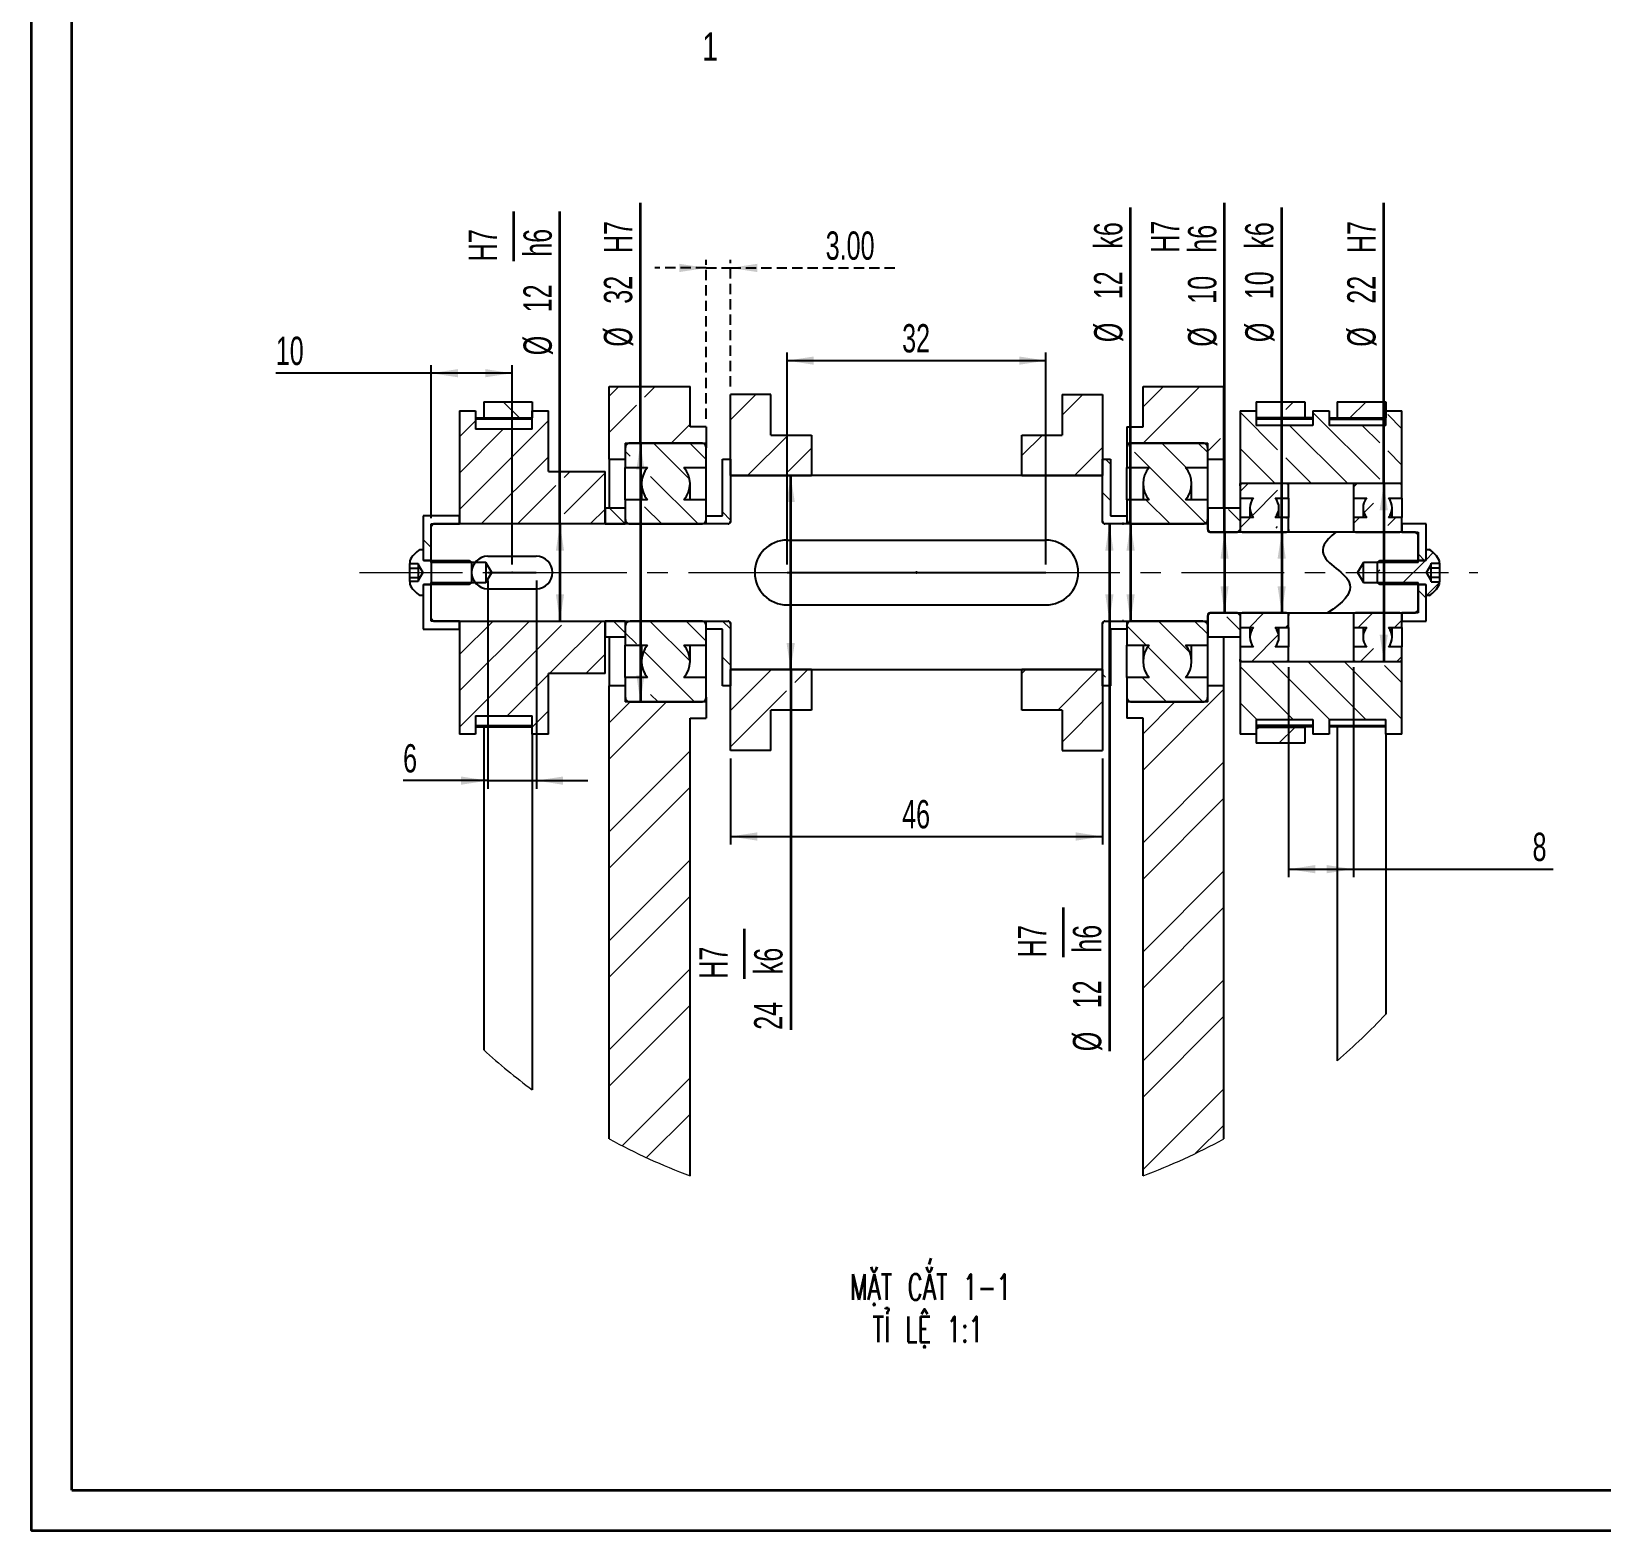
# Model space of a CAD drawing. Header units: millimetres. Extents: x -213 to 452, y 0 to 414.
# Drawn here: x 0 to 194.1, y 0 to 185.4 of the extents above; entities that cross this region are included whole.
import ezdxf

# ---------------------------------------------------------------- set-up
doc = ezdxf.new("R2010")
doc.units = ezdxf.units.MM
doc.header["$PDSIZE"] = -1
doc.linetypes.add('CENTERX2', pattern=[20.32, 12.7, -2.54, 2.54, -2.54])
doc.linetypes.add('HIDDEN', pattern=[1.905, 1.27, -0.635])
doc.layers.add('BANVE', color=7, linetype='Continuous', lineweight=25)
doc.layers.add('KHUNGTEN', color=7, linetype='Continuous', lineweight=35)
doc.layers.add('NETDUT', color=7, linetype='HIDDEN')
doc.styles.add('SLDTEXTSTYLE0', font='TXT', dxfattribs={"width": 0.663, "bigfont": 'bigfont'})
doc.styles.add('SLDTEXTSTYLE2', font='TXT', dxfattribs={"width": 0.663})
doc.styles.add('SLDTEXTSTYLE3', font='TXT', dxfattribs={"width": 0.75})
doc.dimstyles.new('SLDDIMSTYLE2', dxfattribs={"dimtxt": 3.5, "dimasz": 3.302, "dimexe": 0, "dimexo": 0.0625, "dimgap": 0.875, "dimtad": 1, "dimdec": 0, "dimrnd": 1e-09, "dimzin": 12, "dimdsep": 46, "dimtxsty": 'SLDTEXTSTYLE2', "dimsah": 1, "dimcen": 0.09, "dimadec": 0, "dimazin": 3, "dimtfac": 1, "dimtdec": 0, "dimtofl": 0, "dimtmove": 0, "dimatfit": 3, "dimfxl": 0, "dimfrac": 2, "dimtolj": 1, "dimtzin": 12, "dimarcsym": 0})
doc.dimstyles.new('SLDDIMSTYLE3', dxfattribs={"dimtxt": 3.5, "dimasz": 3.302, "dimexe": 0, "dimexo": 0.0625, "dimgap": 0.875, "dimtad": 1, "dimdec": 0, "dimrnd": 1e-09, "dimzin": 12, "dimdsep": 46, "dimtxsty": 'SLDTEXTSTYLE2', "dimsah": 1, "dimcen": 0.09, "dimadec": 0, "dimazin": 3, "dimtfac": 1, "dimtdec": 0, "dimtmove": 0, "dimatfit": 0, "dimfxl": 0, "dimfrac": 2, "dimtolj": 1, "dimtzin": 12, "dimarcsym": 0})
doc.dimstyles.new('SLDDIMSTYLE4', dxfattribs={"dimtxt": 3.5, "dimasz": 3.302, "dimexe": 0, "dimexo": 0.0625, "dimgap": 0.875, "dimtad": 1, "dimdec": 0, "dimrnd": 1e-09, "dimzin": 12, "dimdsep": 46, "dimtxsty": 'SLDTEXTSTYLE2', "dimsah": 1, "dimcen": 0.09, "dimadec": 0, "dimazin": 3, "dimtfac": 1, "dimtdec": 0, "dimtofl": 0, "dimtmove": 0, "dimatfit": 3, "dimfxl": 0, "dimfrac": 2, "dimtolj": 1, "dimarcsym": 0})
doc.dimstyles.new('SLDDIMSTYLE5', dxfattribs={"dimtxt": 3.5, "dimasz": 3.302, "dimexe": 0, "dimexo": 0.0625, "dimgap": 0.875, "dimtad": 1, "dimdec": 0, "dimrnd": 1e-09, "dimzin": 12, "dimdsep": 46, "dimtxsty": 'SLDTEXTSTYLE2', "dimsah": 1, "dimcen": 0.09, "dimadec": 0, "dimazin": 3, "dimtfac": 1, "dimtdec": 0, "dimtofl": 0, "dimtmove": 0, "dimatfit": 3, "dimfxl": 0, "dimfrac": 2, "dimtolj": 1, "dimarcsym": 0})
doc.dimstyles.new('SLDDIMSTYLE6', dxfattribs={"dimtxt": 3.5, "dimasz": 3.302, "dimexe": 0, "dimexo": 0.0625, "dimgap": 0.875, "dimtad": 1, "dimdec": 0, "dimrnd": 1e-09, "dimzin": 12, "dimdsep": 46, "dimtxsty": 'SLDTEXTSTYLE2', "dimsah": 1, "dimcen": 0.09, "dimadec": 0, "dimazin": 3, "dimtfac": 1, "dimtofl": 0, "dimtmove": 0, "dimatfit": 3, "dimfxl": 0, "dimfrac": 2, "dimtolj": 1, "dimtzin": 12, "dimarcsym": 0})
doc.dimstyles.new('SLDDIMSTYLE7', dxfattribs={"dimtxt": 3.5, "dimasz": 3.302, "dimexe": 0, "dimexo": 0.0625, "dimgap": 0.875, "dimtad": 1, "dimdec": 0, "dimrnd": 1e-09, "dimzin": 12, "dimdsep": 46, "dimtxsty": 'SLDTEXTSTYLE2', "dimsah": 1, "dimcen": 0.09, "dimadec": 0, "dimazin": 3, "dimtfac": 1, "dimtofl": 0, "dimtmove": 0, "dimatfit": 3, "dimfxl": 0, "dimfrac": 2, "dimtolj": 1, "dimtzin": 0, "dimarcsym": 0})
doc.dimstyles.new('SLDDIMSTYLE8', dxfattribs={"dimtxt": 3.5, "dimasz": 3.302, "dimexe": 0, "dimexo": 0.0625, "dimgap": 0.875, "dimtad": 1, "dimrnd": 1e-09, "dimzin": 4, "dimdsep": 46, "dimtxsty": 'SLDTEXTSTYLE2', "dimsah": 1, "dimcen": 0.09, "dimadec": 0, "dimazin": 1, "dimtfac": 1, "dimtmove": 0, "dimatfit": 0, "dimfxl": 0, "dimfrac": 2, "dimtolj": 1, "dimtzin": 12, "dimarcsym": 0})

# ---------------------------------------------------------------- blocks, each defined once
blk = doc.blocks.new('Block2')
at = {"layer": 'KHUNGTEN'}
for p, q in [((11.03, -63.05), (11.03, 233.95)), ((16.03, -58.05), (16.03, 228.95)), ((16.03, -58.05), (426.03, -58.05)), ((11.03, -63.05), (431.03, -63.05))]:
    blk.add_line(p, q, dxfattribs=at)
blk = doc.blocks.new('SW_NOTE_0_3')
at = {"layer": 'KHUNGTEN', "color": 0, "char_height": 3.175, "attachment_point": 2, "style": 'SLDTEXTSTYLE0'}
for s, insert in [('MẶT CẮT 1-1', (13.54, 4.09)), ('TỈ LỆ 1:1', (13.2, -1.14))]:
    blk.add_mtext(s, dxfattribs=dict(at, insert=insert))
blk = doc.blocks.new('SW_HATCH_0')
at = {"color": 0, "linetype": 'Continuous', "lineweight": 18}
for p, q in [((-79.14, 28.62), (-77.96, 29.8)), ((-74.77, 28.5), (-73.47, 29.8)), ((-13.14, 27.27), (-10.61, 29.8)), ((-13.12, 22.8), (-6.12, 29.8)), ((-90.24, 25.91), (-92.24, 27.91)), ((-79.14, 24.13), (-75.77, 27.5)), ((-64.14, 25.66), (-61, 28.8)), ((-23.14, 26.25), (-20.59, 28.8)), ((0.86, 27.8), (0.97, 27.91)), ((4.5, 26.95), (5.46, 27.91)), ((12.44, 25.91), (14.44, 27.91)), ((-97.64, 14.61), (-86.64, 25.61)), ((-97.64, 23.59), (-95.64, 25.59)), ((3.5, 21.97), (-1.14, 26.62)), ((3.46, 25.91), (3.5, 25.95)), ((16.12, 18.34), (7.86, 26.6)), ((18.86, 24.58), (17.12, 26.32)), ((-97.64, 19.1), (-92.24, 24.51)), ((-71.49, 22.8), (-69.14, 25.15)), ((-62.02, 18.8), (-57.02, 23.8)), ((-28.14, 21.25), (-25.59, 23.8)), ((-5.14, 21.8), (-3.57, 23.38)), ((12.16, 17.8), (4.97, 24.99)), ((16.12, 22.83), (13.95, 24.99)), ((-76.53, 21.18), (-77.14, 21.8)), ((-69.19, 18.33), (-73.66, 22.8)), ((-67.14, 20.78), (-69.17, 22.8)), ((-57.03, 19.3), (-54.14, 22.19)), ((-21.61, 18.8), (-18.14, 22.27)), ((-5.4, 12.91), (-14.18, 21.69)), ((-7.8, 19.8), (-10.8, 22.8)), ((-5.14, 21.64), (-6.31, 22.8)), ((3.18, 17.8), (-1.14, 22.13)), ((18.86, 20.09), (17.12, 21.83)), ((-94.96, 12.8), (-86.64, 21.12)), ((-17.14, 20.17), (-17.78, 20.8)), ((7.67, 17.8), (4.5, 20.97)), ((-90.47, 12.8), (-85.72, 17.55)), ((-84.72, 18.55), (-83.97, 19.3)), ((-84.72, 14.06), (-79.64, 19.14)), ((-68.15, 12.8), (-74.02, 18.67)), ((-1.14, 16.82), (-0.16, 17.8)), ((12.86, 17.35), (13.31, 17.8)), ((-17.14, 15.68), (-18.14, 16.68)), ((-9.78, 12.8), (-12.78, 15.8)), ((0.35, 13.82), (3.5, 16.97)), ((-81.49, 12.8), (-79.64, 14.65)), ((-77.14, 12.82), (-79.13, 14.8)), ((-72.64, 12.8), (-74.77, 14.94)), ((-64.14, 13.29), (-65.14, 14.29)), ((-15.18, 13.71), (-15.27, 13.8)), ((-1.14, 13.15), (-2.57, 14.57)), ((-1.14, 12.33), (0.13, 13.6)), ((4.5, 13.48), (4.62, 13.6)), ((12.86, 12.86), (13.6, 13.6)), ((14.17, 14.17), (15.36, 15.36)), ((17.12, 12.63), (18.09, 13.6)), ((3.32, 12.3), (3.5, 12.48)), ((-101.14, 9.88), (-102.14, 10.88)), ((17.12, 8.14), (17.28, 8.3)), ((18.77, 5.3), (21.77, 8.3)), ((21.66, 8.3), (20.86, 9.11)), ((21.85, 8.38), (22.74, 9.27)), ((15.86, 6.88), (16.12, 7.14)), ((21.86, 3.62), (20.86, 4.62)), ((21.91, 3.95), (23.51, 5.55)), ((-97.64, -3.35), (-93.49, 0.8)), ((-97.64, -7.84), (-89, 0.8)), ((-97.64, -12.33), (-85.01, 0.3)), ((-86.52, -5.7), (-80.02, 0.8)), ((-77.14, -0.65), (-78.6, 0.8)), ((-69.14, -4.16), (-74.11, 0.8)), ((-67.14, -1.67), (-69.62, 0.8)), ((-64.14, -0.18), (-65.13, 0.8)), ((-15.14, 0.21), (-15.24, 0.3)), ((-12.74, -2.2), (-15.14, 0.21)), ((-7.36, -3.09), (-11.25, 0.8)), ((-5.14, -0.81), (-6.76, 0.8)), ((-1.14, -0.32), (-2.77, 1.3)), ((0, 0), (1.8, 1.8)), ((4.49, 0), (4.86, 0.37)), ((13.47, 0), (15.27, 1.8)), ((17.96, 0), (18.86, 0.9)), ((-75.77, -2.02), (-77.14, -0.65)), ((0.29, -4.2), (3.62, -0.87)), ((-82.03, -5.7), (-79.64, -3.31)), ((-68.6, -9.2), (-74.77, -3.02)), ((-64.14, -4.67), (-65.14, -3.67)), ((-5.74, -9.2), (-12.54, -2.4)), ((13.76, -4.2), (15.36, -2.6)), ((18.25, -4.2), (18.86, -3.59)), ((-91.73, -10.91), (-86.64, -5.82)), ((-64.14, -10.26), (-59.08, -5.2)), ((-56.2, -6.81), (-54.59, -5.2)), ((-28.14, -5.69), (-27.65, -5.2)), ((-23.67, -10.2), (-18.67, -5.2)), ((-17.8, -6.12), (-18.14, -5.77)), ((5.43, -11.39), (-1.14, -4.81)), ((9.92, -11.39), (2.73, -4.2)), ((14.41, -11.39), (7.22, -4.2)), ((18.86, -11.34), (11.71, -4.2)), ((18.86, -6.85), (16.7, -4.7)), ((-10.23, -9.2), (-13.23, -6.2)), ((-13.14, -17.63), (-3.14, -7.63)), ((-79.14, -11.79), (-76.55, -9.2)), ((-79.14, -16.28), (-72.06, -9.2)), ((-73.09, -9.2), (-74.02, -8.27)), ((-64.14, -14.75), (-57.2, -7.81)), ((-23.14, -14.16), (-18.14, -9.16)), ((-14.76, -9.16), (-15.11, -8.81)), ((-13.14, -13.14), (-9.2, -9.2)), ((0.94, -11.39), (-1.14, -9.3)), ((-88.64, -12.31), (-86.64, -10.31)), ((0.86, -12.61), (1.16, -12.31)), ((3.65, -14.31), (5.65, -12.31)), ((-79.14, -25.26), (-69.14, -15.26)), ((-13.14, -26.61), (-3.14, -16.61)), ((-79.14, -29.75), (-69.14, -19.75)), ((-13.14, -31.1), (-3.14, -21.1)), ((-79.14, -38.73), (-69.14, -28.73)), ((-13.14, -40.09), (-3.14, -30.09)), ((-79.14, -43.22), (-69.14, -33.22)), ((-13.14, -44.58), (-3.14, -34.58)), ((-79.14, -52.2), (-69.14, -42.2)), ((-13.14, -53.56), (-3.14, -43.56)), ((-79.14, -56.69), (-69.14, -46.69)), ((-13.14, -58.05), (-3.14, -48.05)), ((-77.54, -64.07), (-69.14, -55.67)), ((-13.14, -67.03), (-3.14, -57.03)), ((-74.52, -65.54), (-69.14, -60.16)), ((-6.64, -65.01), (-3.14, -61.52))]:
    blk.add_line(p, q, dxfattribs=at)
blk = doc.blocks.new('_D_1')
at = {"layer": 'BANVE'}
for p, q in [((93.42, 119.46), (93.42, 145.66)), ((125.42, 119.46), (125.42, 145.66)), ((93.42, 144.66), (125.42, 144.66))]:
    blk.add_line(p, q, dxfattribs=at)
for points in [[(93.42, 144.66), (96.72, 144.15), (96.72, 145.17)], [(125.42, 144.66), (122.11, 145.17), (122.11, 144.15)]]:
    blk.add_solid(points, dxfattribs=at)
at = {"layer": 'BANVE', "insert": (107.64, 149.17), "char_height": 3.5, "attachment_point": 1, "style": 'SLDTEXTSTYLE2'}
blk.add_mtext('32', dxfattribs=at)
blk = doc.blocks.new('_D_2')
at = {"layer": 'BANVE'}
for p, q in [((56.42, 117.46), (56.42, 91.73)), ((62.42, 117.46), (62.42, 91.73)), ((56.42, 92.73), (45.95, 92.73)), ((56.42, 92.73), (62.42, 92.73)), ((62.42, 92.73), (68.77, 92.73))]:
    blk.add_line(p, q, dxfattribs=at)
for points in [[(56.42, 92.73), (53.11, 93.24), (53.11, 92.22)], [(62.42, 92.73), (65.72, 92.22), (65.72, 93.24)]]:
    blk.add_solid(points, dxfattribs=at)
at = {"layer": 'BANVE', "insert": (45.95, 97.24), "char_height": 3.5, "attachment_point": 1, "style": 'SLDTEXTSTYLE2'}
blk.add_mtext('6', dxfattribs=at)
blk = doc.blocks.new('_D_3')
at = {"layer": 'BANVE'}
for p, q in [((49.42, 125.16), (49.42, 144.1)), ((59.42, 119.46), (59.42, 144.1)), ((49.42, 143.1), (30.21, 143.1)), ((59.42, 143.1), (49.42, 143.1))]:
    blk.add_line(p, q, dxfattribs=at)
for points in [[(49.42, 143.1), (52.72, 142.6), (52.72, 143.61)], [(59.42, 143.1), (56.11, 143.61), (56.11, 142.6)]]:
    blk.add_solid(points, dxfattribs=at)
at = {"layer": 'BANVE', "insert": (30.21, 147.62), "char_height": 3.5, "attachment_point": 1, "style": 'SLDTEXTSTYLE2'}
blk.add_mtext('10', dxfattribs=at)
blk = doc.blocks.new('_D_4')
at = {"layer": 'KHUNGTEN'}
for p, q in [((93.86, 106.46), (93.86, 130.46)), ((93.86, 106.46), (93.86, 61.92)), ((88.17, 68.23), (88.17, 74.4))]:
    blk.add_line(p, q, dxfattribs=at)
for points in [[(93.86, 130.46), (93.35, 127.16), (94.37, 127.16)], [(93.86, 106.46), (94.37, 109.76), (93.35, 109.76)]]:
    blk.add_solid(points, dxfattribs=at)
at = {"layer": 'KHUNGTEN', "char_height": 3.5, "attachment_point": 1, "rotation": 90, "style": 'SLDTEXTSTYLE2'}
for s, insert in [('H7', (82.57, 68.23)), ('k6', (89.35, 68.79)), ('24', (89.34, 61.92))]:
    blk.add_mtext(s, dxfattribs=dict(at, insert=insert))
blk = doc.blocks.new('_D_5')
at = {"layer": 'KHUNGTEN'}
for p, q in [((133.26, 124.46), (133.26, 112.46)), ((133.26, 112.46), (133.26, 59.27)), ((127.58, 70.89), (127.58, 77.06))]:
    blk.add_line(p, q, dxfattribs=at)
for points in [[(133.26, 124.46), (132.75, 121.16), (133.77, 121.16)], [(133.26, 112.46), (133.77, 115.76), (132.75, 115.76)]]:
    blk.add_solid(points, dxfattribs=at)
at = {"layer": 'KHUNGTEN', "char_height": 3.5, "attachment_point": 1, "rotation": 90, "style": 'SLDTEXTSTYLE2'}
for s, insert in [('H7', (121.97, 70.89)), ('h6', (128.75, 71.45)), ('12', (128.75, 64.58)), ('%%c', (128.75, 59.27))]:
    blk.add_mtext(s, dxfattribs=dict(at, insert=insert))
blk = doc.blocks.new('_D_6')
at = {"layer": 'KHUNGTEN'}
for p, q in [((135.88, 124.46), (135.88, 163.6)), ((135.02, 124.46), (134.88, 124.46)), ((135.88, 124.46), (135.88, 112.46)), ((135.02, 112.46), (134.88, 112.46))]:
    blk.add_line(p, q, dxfattribs=at)
for points in [[(135.88, 124.46), (135.37, 121.16), (136.39, 121.16)], [(135.88, 112.46), (136.39, 115.76), (135.37, 115.76)]]:
    blk.add_solid(points, dxfattribs=at)
at = {"layer": 'KHUNGTEN', "char_height": 3.5, "attachment_point": 1, "rotation": 90, "style": 'SLDTEXTSTYLE2'}
for s, insert in [('k6', (131.36, 158.5)), ('12', (131.36, 152.25)), ('%%c', (131.37, 146.94))]:
    blk.add_mtext(s, dxfattribs=dict(at, insert=insert))
blk = doc.blocks.new('_D_7')
at = {"layer": 'KHUNGTEN'}
for q in [(75.29, 164.17), (75.29, 102.46)]:
    blk.add_line((75.29, 134.46), q, dxfattribs=at)
for points in [[(75.29, 134.46), (74.78, 131.16), (75.79, 131.16)], [(75.29, 102.46), (75.79, 105.76), (74.78, 105.76)]]:
    blk.add_solid(points, dxfattribs=at)
at = {"layer": 'KHUNGTEN', "char_height": 3.5, "attachment_point": 1, "rotation": 90, "style": 'SLDTEXTSTYLE2'}
for s, insert in [('H7', (70.77, 157.94)), ('32', (70.77, 151.69)), ('%%c', (70.77, 146.38))]:
    blk.add_mtext(s, dxfattribs=dict(at, insert=insert))
blk = doc.blocks.new('_D_8')
at = {"layer": 'KHUNGTEN'}
for q in [(147.49, 164.17), (147.49, 113.46)]:
    blk.add_line((147.49, 123.46), q, dxfattribs=at)
for points in [[(147.49, 123.46), (146.99, 120.16), (148, 120.16)], [(147.49, 113.46), (148, 116.76), (146.99, 116.76)]]:
    blk.add_solid(points, dxfattribs=at)
at = {"layer": 'KHUNGTEN', "char_height": 3.5, "attachment_point": 1, "rotation": 90, "style": 'SLDTEXTSTYLE2'}
for s, insert in [('H7', (138.39, 158)), ('h6', (142.98, 158)), ('10', (142.98, 151.69)), ('%%c', (142.98, 146.38))]:
    blk.add_mtext(s, dxfattribs=dict(at, insert=insert))
blk = doc.blocks.new('_D_9')
at = {"layer": 'KHUNGTEN'}
for q in [(154.56, 163.6), (154.56, 113.46)]:
    blk.add_line((154.56, 123.46), q, dxfattribs=at)
for points in [[(154.56, 123.46), (154.05, 120.16), (155.07, 120.16)], [(154.56, 113.46), (155.07, 116.76), (154.05, 116.76)]]:
    blk.add_solid(points, dxfattribs=at)
at = {"layer": 'KHUNGTEN', "char_height": 3.5, "attachment_point": 1, "rotation": 90, "style": 'SLDTEXTSTYLE2'}
for s, insert in [('k6', (150.04, 158.5)), ('10', (150.04, 152.25)), ('%%c', (150.05, 146.94))]:
    blk.add_mtext(s, dxfattribs=dict(at, insert=insert))
blk = doc.blocks.new('_D_10')
at = {"layer": 'KHUNGTEN'}
for q in [(167.18, 164.17), (167.18, 107.46)]:
    blk.add_line((167.18, 129.46), q, dxfattribs=at)
for points in [[(167.18, 129.46), (166.67, 126.16), (167.68, 126.16)], [(167.18, 107.46), (167.68, 110.76), (166.67, 110.76)]]:
    blk.add_solid(points, dxfattribs=at)
at = {"layer": 'KHUNGTEN', "char_height": 3.5, "attachment_point": 1, "rotation": 90, "style": 'SLDTEXTSTYLE2'}
for s, insert in [('H7', (162.66, 157.94)), ('22', (162.66, 151.69)), ('%%c', (162.66, 146.38))]:
    blk.add_mtext(s, dxfattribs=dict(at, insert=insert))
blk = doc.blocks.new('_D_11')
at = {"layer": 'KHUNGTEN'}
for p, q in [((59.65, 156.94), (59.65, 163.1)), ((65.34, 124.46), (65.34, 163.1)), ((65.34, 124.46), (65.34, 112.46))]:
    blk.add_line(p, q, dxfattribs=at)
for points in [[(65.34, 124.46), (64.83, 121.16), (65.85, 121.16)], [(65.34, 112.46), (65.85, 115.76), (64.83, 115.76)]]:
    blk.add_solid(points, dxfattribs=at)
at = {"layer": 'KHUNGTEN', "char_height": 3.5, "attachment_point": 1, "rotation": 90, "style": 'SLDTEXTSTYLE2'}
for s, insert in [('H7', (54.05, 156.94)), ('h6', (60.83, 157.5)), ('12', (60.82, 150.63)), ('%%c', (60.83, 145.32))]:
    blk.add_mtext(s, dxfattribs=dict(at, insert=insert))
blk = doc.blocks.new('_D_12')
at = {"layer": 'BANVE'}
for p, q in [((86.42, 95.46), (86.42, 84.82)), ((132.42, 95.46), (132.42, 84.82)), ((86.42, 85.82), (132.42, 85.82))]:
    blk.add_line(p, q, dxfattribs=at)
for points in [[(86.42, 85.82), (89.72, 85.31), (89.72, 86.33)], [(132.42, 85.82), (129.11, 86.33), (129.11, 85.31)]]:
    blk.add_solid(points, dxfattribs=at)
at = {"layer": 'BANVE', "insert": (107.64, 90.33), "char_height": 3.5, "attachment_point": 1, "style": 'SLDTEXTSTYLE2'}
blk.add_mtext('46', dxfattribs=at)
blk = doc.blocks.new('_D_13')
at = {"layer": 'BANVE'}
for p, q in [((155.42, 106.76), (155.42, 80.78)), ((163.42, 106.76), (163.42, 80.78)), ((155.42, 81.78), (163.42, 81.78)), ((163.42, 81.78), (188.1, 81.78))]:
    blk.add_line(p, q, dxfattribs=at)
for points in [[(155.42, 81.78), (158.72, 81.27), (158.72, 82.29)], [(163.42, 81.78), (160.11, 82.29), (160.11, 81.27)]]:
    blk.add_solid(points, dxfattribs=at)
at = {"layer": 'BANVE', "insert": (185.57, 86.29), "char_height": 3.5, "attachment_point": 1, "style": 'SLDTEXTSTYLE2'}
blk.add_mtext('8', dxfattribs=at)
blk = doc.blocks.new('_D_14')
at = {"layer": 'NETDUT'}
for p, q in [((83.42, 156.12), (77.07, 156.12)), ((83.42, 137.46), (83.42, 157.12)), ((83.42, 156.12), (86.42, 156.12)), ((86.42, 141.46), (86.42, 157.12)), ((86.42, 156.12), (107.02, 156.12))]:
    blk.add_line(p, q, dxfattribs=at)
for points in [[(83.42, 156.12), (80.11, 156.63), (80.11, 155.61)], [(86.42, 156.12), (89.72, 155.61), (89.72, 156.63)]]:
    blk.add_solid(points, dxfattribs=at)
at = {"layer": 'NETDUT', "insert": (98.19, 160.63), "char_height": 3.5, "attachment_point": 1, "style": 'SLDTEXTSTYLE2'}
blk.add_mtext('3.00', dxfattribs=at)

msp = doc.modelspace()

# ---------------------------------------------------------------- linework, layer by layer
at = {"color": 7, "linetype": 'Continuous', "lineweight": 25}
for p, q in [((71.4154, 132.4612), (71.4154, 141.4612)), ((71.4154, 141.4612), (81.4154, 141.4612)), ((81.4154, 136.4612), (81.4154, 141.4612)), ((86.4154, 130.4612), (86.4154, 140.4612)), ((91.4154, 140.4612), (86.4154, 140.4612)), ((91.4154, 135.4612), (91.4154, 140.4612)), ((127.4154, 140.4612), (127.4154, 135.4612)), ((127.4154, 140.4612), (132.4154, 140.4612)), ((132.4154, 140.4612), (132.4154, 130.4612)), ((137.4154, 141.4612), (147.4154, 141.4612)), ((137.4154, 136.4612), (137.4154, 141.4612)), ((147.4154, 132.4612), (147.4154, 141.4612)), ((52.9154, 138.4612), (52.9154, 124.4612)), ((52.9154, 138.4612), (54.9154, 138.4612)), ((54.9154, 138.4612), (54.9154, 136.1685)), ((55.9154, 139.5712), (61.9154, 139.5712)), ((55.9154, 139.5712), (55.9154, 137.5712)), ((61.9154, 139.5712), (61.9154, 137.5712)), ((61.9154, 138.4612), (63.9154, 138.4612)), ((61.9154, 136.1685), (61.9154, 138.4612)), ((63.9154, 130.9612), (63.9154, 138.4612)), ((149.4154, 138.4612), (151.4154, 138.4612)), ((149.4154, 138.4612), (149.4154, 129.4612)), ((151.4154, 139.5712), (157.4154, 139.5712)), ((151.4154, 139.5712), (151.4154, 137.5712)), ((151.4154, 138.4612), (151.4154, 136.6514)), ((157.4154, 139.5712), (157.4154, 137.5712)), ((158.4154, 138.4612), (160.4154, 138.4612)), ((158.4154, 138.4612), (158.4154, 136.6514)), ((160.4154, 138.4612), (160.4154, 136.6514)), ((161.4154, 139.5712), (167.4154, 139.5712)), ((161.4154, 139.5712), (161.4154, 137.5712)), ((167.4154, 139.5712), (167.4154, 137.5712)), ((167.4154, 138.4612), (169.4154, 138.4612)), ((167.4154, 136.6514), (167.4154, 138.4612)), ((169.4154, 129.4612), (169.4154, 138.4612)), ((61.9154, 137.5482), (54.9154, 137.5482)), ((61.9154, 137.4219), (54.9154, 137.4219)), ((61.9154, 136.1685), (54.9154, 136.1685)), ((55.9154, 137.5712), (61.9154, 137.5712)), ((55.9154, 137.5712), (55.9154, 137.5482)), ((83.4154, 136.4612), (81.4154, 136.4612)), ((83.4154, 136.4612), (83.4154, 134.4612)), ((135.4154, 136.4612), (137.4154, 136.4612)), ((135.4154, 136.4612), (135.4154, 134.4612)), ((151.4154, 137.5712), (157.4154, 137.5712)), ((158.4154, 137.5669), (151.4154, 137.5669)), ((158.4154, 137.4357), (151.4154, 137.4357)), ((158.4154, 136.6514), (151.4154, 136.6514)), ((157.4154, 137.5712), (157.4154, 137.5669)), ((160.4154, 137.5669), (167.4154, 137.5669)), ((160.4154, 137.4357), (167.4154, 137.4357)), ((167.4154, 136.6514), (160.4154, 136.6514)), ((161.4154, 137.5712), (167.4154, 137.5712)), ((161.4154, 137.5712), (161.4154, 137.5669)), ((73.4154, 134.4612), (83.4154, 134.4612)), ((73.4154, 134.4612), (73.4154, 132.4612)), ((82.8154, 134.4612), (74.0154, 134.4612)), ((83.4154, 134.4612), (83.4154, 133.8612)), ((91.4154, 135.4612), (96.4154, 135.4612)), ((96.4154, 135.4612), (96.4154, 130.4612)), ((122.4154, 135.4612), (127.4154, 135.4612)), ((122.4154, 130.4612), (122.4154, 135.4612)), ((135.4154, 134.4612), (145.4154, 134.4612)), ((135.4154, 134.4612), (135.4154, 133.8612)), ((144.8154, 134.4612), (136.0154, 134.4612)), ((145.4154, 132.4612), (145.4154, 134.4612)), ((71.4154, 132.4612), (73.4154, 132.4612)), ((71.4154, 132.4612), (71.4154, 126.4612)), ((73.4154, 133.8612), (73.4154, 131.4612)), ((83.4154, 131.4612), (83.4154, 133.8612)), ((85.4154, 132.4612), (86.4154, 132.4612)), ((85.4154, 125.4612), (85.4154, 132.4612)), ((86.4154, 132.4612), (86.4154, 124.6612)), ((132.4154, 132.4612), (133.4154, 132.4612)), ((132.4154, 124.6612), (132.4154, 132.4612)), ((133.4154, 132.4612), (133.4154, 125.4612)), ((135.4154, 133.8612), (135.4154, 131.4612)), ((145.4154, 131.4612), (145.4154, 133.8612)), ((145.4154, 132.4612), (147.4154, 132.4612)), ((147.4154, 126.4612), (147.4154, 132.4612)), ((63.9154, 130.9612), (70.9154, 130.9612)), ((70.9154, 124.4612), (70.9154, 130.9612)), ((73.4154, 131.4612), (76.1794, 131.4612)), ((73.4154, 127.4612), (73.4154, 131.4612)), ((80.6515, 131.4612), (83.4154, 131.4612)), ((83.4154, 127.4612), (83.4154, 131.4612)), ((86.4154, 130.4612), (96.4154, 130.4612)), ((122.4154, 130.4612), (132.4154, 130.4612)), ((135.4154, 131.4612), (138.1794, 131.4612)), ((135.4154, 127.4612), (135.4154, 131.4612)), ((142.6515, 131.4612), (145.4154, 131.4612)), ((145.4154, 127.4612), (145.4154, 131.4612)), ((75.4154, 129.4612), (75.4154, 127.4612)), ((81.4154, 127.4612), (81.4154, 129.4612)), ((137.4154, 129.4612), (137.4154, 127.4612)), ((143.4154, 127.4612), (143.4154, 129.4612)), ((169.4154, 129.4612), (149.4154, 129.4612)), ((149.4154, 129.1612), (149.4154, 129.4612)), ((149.4154, 129.1612), (149.4154, 127.6612)), ((155.1154, 129.4612), (149.7154, 129.4612)), ((155.4154, 127.6612), (155.4154, 129.1612)), ((163.4154, 129.1612), (163.4154, 127.6612)), ((169.1154, 129.4612), (163.7154, 129.4612)), ((169.4154, 129.1612), (169.4154, 129.4612)), ((169.4154, 127.6612), (169.4154, 129.1612)), ((70.9154, 126.4612), (73.4154, 126.4612)), ((70.9154, 126.4612), (70.9154, 124.4612)), ((73.4154, 127.4612), (73.4154, 125.0612)), ((76.1794, 127.4612), (73.4154, 127.4612)), ((73.4154, 126.4612), (73.4154, 124.4612)), ((83.4154, 127.4612), (80.6515, 127.4612)), ((83.4154, 125.0612), (83.4154, 127.4612)), ((135.4154, 127.4612), (135.4154, 125.0612)), ((138.1794, 127.4612), (135.4154, 127.4612)), ((145.4154, 127.4612), (142.6515, 127.4612)), ((145.4154, 125.0612), (145.4154, 127.4612)), ((145.4154, 126.4612), (149.4154, 126.4612)), ((145.4154, 126.4612), (145.4154, 123.7612)), ((149.4154, 127.6612), (151.0738, 127.6612)), ((149.4154, 127.6612), (149.4154, 126.4612)), ((149.4154, 126.4612), (149.4154, 123.7612)), ((150.6154, 126.4612), (150.6154, 125.2612)), ((153.7571, 127.6612), (155.4154, 127.6612)), ((154.2154, 125.2612), (154.2154, 126.4612)), ((155.4154, 127.6612), (155.4154, 125.2612)), ((163.4154, 127.6612), (165.0738, 127.6612)), ((163.4154, 127.6612), (163.4154, 125.2612)), ((164.6154, 126.4612), (164.6154, 125.2612)), ((167.7571, 127.6612), (169.4154, 127.6612)), ((168.2154, 125.2612), (168.2154, 126.4612)), ((169.4154, 127.6612), (169.4154, 125.2612)), ((52.9154, 125.4612), (48.4154, 125.4612)), ((48.4154, 125.4612), (48.4154, 119.9612)), ((49.4154, 124.4612), (52.9154, 124.4612)), ((49.4154, 119.9612), (49.4154, 124.4612)), ((52.9154, 124.4612), (52.9154, 125.4612)), ((70.9154, 124.4612), (52.9154, 124.4612)), ((70.9154, 124.4612), (73.4154, 124.4612)), ((74.0154, 124.4612), (82.8154, 124.4612)), ((83.4154, 125.4612), (85.4154, 125.4612)), ((83.4154, 124.4612), (83.4154, 125.4612)), ((86.2154, 124.4612), (83.4154, 124.4612)), ((86.2154, 124.4612), (86.4154, 124.6612)), ((132.4154, 124.6612), (132.6154, 124.4612)), ((135.4154, 124.4612), (132.6154, 124.4612)), ((133.4154, 125.4612), (135.4154, 125.4612)), ((135.4154, 125.4612), (135.4154, 124.4612)), ((136.0154, 124.4612), (144.8154, 124.4612)), ((151.0738, 125.2612), (149.4154, 125.2612)), ((149.4154, 125.2612), (149.4154, 123.7612)), ((155.4154, 125.2612), (153.7571, 125.2612)), ((155.4154, 123.7612), (155.4154, 125.2612)), ((163.4154, 125.2612), (163.4154, 123.7612)), ((165.0738, 125.2612), (163.4154, 125.2612)), ((169.4154, 125.2612), (167.7571, 125.2612)), ((169.4154, 123.7612), (169.4154, 125.2612)), ((172.4154, 124.4612), (169.4154, 124.4612)), ((169.4154, 124.4612), (169.4154, 123.4612)), ((172.4154, 119.9612), (172.4154, 124.4612)), ((145.4154, 123.7612), (145.7154, 123.4612)), ((145.7154, 123.4612), (149.1154, 123.4612)), ((149.1154, 123.4612), (149.4154, 123.7612)), ((149.4154, 123.7612), (149.4154, 123.4612)), ((149.7154, 123.4612), (155.1154, 123.4612)), ((155.4154, 123.7612), (155.4154, 123.4612)), ((163.4154, 123.7612), (163.4154, 123.4612)), ((163.7154, 123.4612), (169.1154, 123.4612)), ((169.4154, 123.4612), (171.4154, 123.4612)), ((171.4154, 123.4612), (171.4154, 119.9612)), ((172.4154, 120.0612), (172.4154, 121.3112)), ((172.4154, 121.3112), (172.7954, 121.3112)), ((49.4154, 119.9612), (48.4154, 119.9612)), ((166.4154, 119.6807), (166.6959, 119.9612)), ((166.4154, 117.2417), (166.4154, 119.6807)), ((166.6959, 119.9612), (172.3154, 119.9612)), ((172.4154, 119.9612), (171.4154, 119.9612)), ((172.4481, 118.4612), (173.0254, 119.4612)), ((173.0254, 117.4612), (172.4481, 118.4612)), ((173.0254, 119.4612), (173.0254, 119.6159)), ((173.0254, 119.6159), (174.0654, 119.6159)), ((173.0254, 119.3272), (173.0254, 119.4612)), ((173.0254, 118.4612), (173.0254, 119.3272)), ((173.0254, 119.0385), (174.0654, 119.0385)), ((173.0254, 117.5952), (173.0254, 118.4612)), ((174.0654, 119.6159), (174.0654, 119.8862)), ((174.0654, 119.6159), (174.0654, 119.0385)), ((174.0654, 119.0385), (174.0654, 117.8838)), ((48.4154, 116.9612), (48.4154, 111.4612)), ((48.4154, 116.9612), (49.4154, 116.9612)), ((49.4154, 112.4612), (49.4154, 116.9612)), ((166.6959, 116.9612), (166.4154, 117.2417)), ((172.3154, 116.9612), (166.6959, 116.9612)), ((171.4154, 116.9612), (172.4154, 116.9612)), ((171.4154, 116.9612), (171.4154, 113.4612)), ((172.4154, 112.4612), (172.4154, 116.9612)), ((172.4154, 115.6112), (172.4154, 116.8612)), ((173.0254, 117.8838), (174.0654, 117.8838)), ((173.0254, 117.4612), (173.0254, 117.5952)), ((173.0254, 117.3065), (173.0254, 117.4612)), ((173.0254, 117.3065), (174.0654, 117.3065)), ((174.0654, 117.8838), (174.0654, 117.3065)), ((174.0654, 117.0362), (174.0654, 117.3065)), ((172.7954, 115.6112), (172.4154, 115.6112)), ((145.7154, 113.4612), (145.4154, 113.1612)), ((145.4154, 113.1612), (145.4154, 110.4612)), ((149.1154, 113.4612), (145.7154, 113.4612)), ((149.4154, 113.1612), (149.1154, 113.4612)), ((149.4154, 113.4612), (149.4154, 113.1612)), ((149.4154, 113.1612), (149.4154, 110.4612)), ((149.4154, 113.1612), (149.4154, 111.6612)), ((155.1154, 113.4612), (149.7154, 113.4612)), ((155.4154, 113.4612), (155.4154, 113.1612)), ((155.4154, 111.6612), (155.4154, 113.1612)), ((163.4154, 113.4612), (163.4154, 113.1612)), ((163.4154, 113.1612), (163.4154, 111.6612)), ((169.1154, 113.4612), (163.7154, 113.4612)), ((171.4154, 113.4612), (169.4154, 113.4612)), ((169.4154, 113.4612), (169.4154, 112.4612)), ((169.4154, 111.6612), (169.4154, 113.1612)), ((48.4154, 111.4612), (52.9154, 111.4612)), ((52.9154, 112.4612), (49.4154, 112.4612)), ((52.9154, 111.4612), (52.9154, 112.4612)), ((52.9154, 112.4612), (52.9154, 98.4612)), ((52.9154, 112.4612), (70.9154, 112.4612)), ((73.4154, 112.4612), (70.9154, 112.4612)), ((70.9154, 112.4612), (70.9154, 110.4612)), ((70.9154, 105.9612), (70.9154, 112.4612)), ((73.4154, 112.4612), (73.4154, 110.4612)), ((73.4154, 111.8612), (73.4154, 109.4612)), ((82.8154, 112.4612), (74.0154, 112.4612)), ((83.4154, 112.4612), (86.2154, 112.4612)), ((83.4154, 111.4612), (83.4154, 112.4612)), ((83.4154, 109.4612), (83.4154, 111.8612)), ((85.4154, 111.4612), (83.4154, 111.4612)), ((85.4154, 104.4612), (85.4154, 111.4612)), ((86.4154, 112.2612), (86.2154, 112.4612)), ((86.4154, 112.2612), (86.4154, 104.4612)), ((132.6154, 112.4612), (132.4154, 112.2612)), ((132.4154, 104.4612), (132.4154, 112.2612)), ((132.6154, 112.4612), (135.4154, 112.4612)), ((135.4154, 111.4612), (133.4154, 111.4612)), ((133.4154, 111.4612), (133.4154, 104.4612)), ((135.4154, 112.4612), (135.4154, 111.4612)), ((135.4154, 111.8612), (135.4154, 109.4612)), ((144.8154, 112.4612), (136.0154, 112.4612)), ((145.4154, 109.4612), (145.4154, 111.8612)), ((149.4154, 111.6612), (151.0738, 111.6612)), ((150.6154, 111.6612), (150.6154, 110.4612)), ((153.7571, 111.6612), (155.4154, 111.6612)), ((154.2154, 110.4612), (154.2154, 111.6612)), ((155.4154, 111.6612), (155.4154, 109.2612)), ((163.4154, 111.6612), (165.0738, 111.6612)), ((163.4154, 111.6612), (163.4154, 109.2612)), ((164.6154, 111.6612), (164.6154, 110.4612)), ((167.7571, 111.6612), (169.4154, 111.6612)), ((168.2154, 110.4612), (168.2154, 111.6612)), ((169.4154, 112.4612), (172.4154, 112.4612)), ((169.4154, 111.6612), (169.4154, 109.2612)), ((73.4154, 110.4612), (70.9154, 110.4612)), ((71.4154, 110.4612), (71.4154, 104.4612)), ((73.4154, 109.4612), (76.1794, 109.4612)), ((73.4154, 105.4612), (73.4154, 109.4612)), ((75.4154, 109.4612), (75.4154, 107.4612)), ((80.6515, 109.4612), (83.4154, 109.4612)), ((81.4154, 107.4612), (81.4154, 109.4612)), ((83.4154, 105.4612), (83.4154, 109.4612)), ((135.4154, 109.4612), (138.1794, 109.4612)), ((135.4154, 105.4612), (135.4154, 109.4612)), ((137.4154, 109.4612), (137.4154, 107.4612)), ((142.6515, 109.4612), (145.4154, 109.4612)), ((143.4154, 107.4612), (143.4154, 109.4612)), ((149.4154, 110.4612), (145.4154, 110.4612)), ((145.4154, 105.4612), (145.4154, 109.4612)), ((147.4154, 104.4612), (147.4154, 110.4612)), ((149.4154, 110.4612), (149.4154, 109.2612)), ((151.0738, 109.2612), (149.4154, 109.2612)), ((149.4154, 109.2612), (149.4154, 107.7612)), ((155.4154, 109.2612), (153.7571, 109.2612)), ((155.4154, 107.7612), (155.4154, 109.2612)), ((163.4154, 109.2612), (163.4154, 107.7612)), ((165.0738, 109.2612), (163.4154, 109.2612)), ((169.4154, 109.2612), (167.7571, 109.2612)), ((169.4154, 107.7612), (169.4154, 109.2612)), ((149.4154, 107.4612), (149.4154, 107.7612)), ((149.4154, 107.4612), (169.4154, 107.4612)), ((149.4154, 107.4612), (149.4154, 98.4612)), ((149.7154, 107.4612), (155.1154, 107.4612)), ((163.7154, 107.4612), (169.1154, 107.4612)), ((169.4154, 107.4612), (169.4154, 107.7612)), ((169.4154, 98.4612), (169.4154, 107.4612)), ((70.9154, 105.9612), (63.9154, 105.9612)), ((63.9154, 98.4612), (63.9154, 105.9612)), ((73.4154, 105.4612), (73.4154, 103.0612)), ((76.1794, 105.4612), (73.4154, 105.4612)), ((83.4154, 105.4612), (80.6515, 105.4612)), ((83.4154, 103.0612), (83.4154, 105.4612)), ((96.4154, 106.4612), (86.4154, 106.4612)), ((86.4154, 96.4612), (86.4154, 106.4612)), ((96.4154, 106.4612), (96.4154, 101.4612)), ((132.4154, 106.4612), (122.4154, 106.4612)), ((122.4154, 101.4612), (122.4154, 106.4612)), ((132.4154, 106.4612), (132.4154, 96.4612)), ((135.4154, 105.4612), (135.4154, 103.0612)), ((138.1794, 105.4612), (135.4154, 105.4612)), ((145.4154, 105.4612), (142.6515, 105.4612)), ((145.4154, 103.0612), (145.4154, 105.4612)), ((71.4154, 48.4357), (71.4154, 104.4612)), ((73.4154, 104.4612), (71.4154, 104.4612)), ((73.4154, 104.4612), (73.4154, 102.4612)), ((83.4154, 103.0612), (83.4154, 102.4612)), ((86.4154, 104.4612), (85.4154, 104.4612)), ((133.4154, 104.4612), (132.4154, 104.4612)), ((135.4154, 103.0612), (135.4154, 102.4612)), ((145.4154, 102.4612), (145.4154, 104.4612)), ((147.4154, 104.4612), (145.4154, 104.4612)), ((147.4154, 48.4357), (147.4154, 104.4612)), ((83.4154, 102.4612), (73.4154, 102.4612)), ((74.0154, 102.4612), (82.8154, 102.4612)), ((83.4154, 102.4612), (83.4154, 100.4612)), ((96.4154, 101.4612), (91.4154, 101.4612)), ((91.4154, 96.4612), (91.4154, 101.4612)), ((127.4154, 101.4612), (122.4154, 101.4612)), ((127.4154, 101.4612), (127.4154, 96.4612)), ((135.4154, 102.4612), (135.4154, 100.4612)), ((145.4154, 102.4612), (135.4154, 102.4612)), ((136.0154, 102.4612), (144.8154, 102.4612)), ((54.9154, 100.7539), (61.9154, 100.7539)), ((54.9154, 100.7539), (54.9154, 98.4612)), ((61.9154, 99.5004), (54.9154, 99.5004)), ((54.9154, 99.3742), (61.9154, 99.3742)), ((55.9154, 99.3742), (55.9154, 59.4246)), ((61.9154, 98.4612), (61.9154, 100.7539)), ((81.4154, 100.4612), (83.4154, 100.4612)), ((81.4154, 43.8719), (81.4154, 100.4612)), ((137.4154, 100.4612), (135.4154, 100.4612)), ((137.4154, 43.8719), (137.4154, 100.4612)), ((151.4154, 100.271), (158.4154, 100.271)), ((151.4154, 100.271), (151.4154, 98.4612)), ((158.4154, 99.5351), (151.4154, 99.5351)), ((151.4154, 99.4138), (158.4154, 99.4138)), ((151.4154, 99.3512), (157.4154, 99.3512)), ((151.4154, 99.3512), (151.4154, 97.3512)), ((157.4154, 99.4138), (157.4154, 99.3512)), ((157.4154, 99.3512), (157.4154, 97.3512)), ((158.4154, 100.271), (158.4154, 98.4612)), ((160.4154, 100.271), (167.4154, 100.271)), ((160.4154, 100.271), (160.4154, 98.4612)), ((160.4154, 99.5351), (167.4154, 99.5351)), ((160.4154, 99.4138), (167.4154, 99.4138)), ((161.4154, 99.4138), (161.4154, 58.0992)), ((167.4154, 98.4612), (167.4154, 100.271)), ((54.9154, 98.4612), (52.9154, 98.4612)), ((61.9154, 98.4612), (61.9154, 54.4978)), ((63.9154, 98.4612), (61.9154, 98.4612)), ((151.4154, 98.4612), (149.4154, 98.4612)), ((157.4154, 97.3512), (151.4154, 97.3512)), ((160.4154, 98.4612), (158.4154, 98.4612)), ((169.4154, 98.4612), (167.4154, 98.4612)), ((167.4154, 98.4612), (167.4154, 63.8392)), ((91.4154, 96.4612), (86.4154, 96.4612)), ((127.4154, 96.4612), (132.4154, 96.4612))]:
    msp.add_line(p, q, dxfattribs=at)
for centre, radius, start, end in [((74.0154, 133.8612), 0.6, 89.999181, 180.000464), ((82.8154, 133.8612), 0.6, 359.999233, 90.001123), ((136.0154, 133.8612), 0.6, 89.998877, 180.000767), ((144.8154, 133.8612), 0.6, 359.999536, 90.000819), ((78.4154, 129.4612), 3, 138.189773, 221.810227), ((78.4154, 129.4612), 3, 318.189773, 41.810227), ((140.4154, 129.4612), 3, 138.189773, 221.810227), ((140.4154, 129.4612), 3, 318.189773, 41.810227), ((149.7154, 129.1612), 0.3, 89.999536, 180.000464), ((155.1154, 129.1612), 0.3, 359.998322, 90.001678), ((163.7154, 129.1612), 0.3, 89.998825, 180.000464), ((169.1154, 129.1612), 0.3, 359.999536, 90.001175), ((152.4154, 126.4612), 1.8, 138.189578, 221.810422), ((152.4154, 126.4612), 1.8, 318.189578, 41.810422), ((166.4154, 126.4612), 1.8, 138.189578, 221.810422), ((166.4154, 126.4612), 1.8, 318.189578, 41.810422), ((74.0154, 125.0612), 0.6, 179.999536, 270.000819), ((82.8154, 125.0612), 0.6, 269.998877, 0.000767), ((136.0154, 125.0612), 0.6, 179.999233, 270.001123), ((144.8154, 125.0612), 0.6, 269.999181, 0.000464), ((149.7154, 123.7612), 0.3, 179.999536, 270.000464), ((155.1154, 123.7612), 0.3, 269.998322, 0.001678), ((163.7154, 123.7612), 0.3, 179.999536, 270.001175), ((169.1154, 123.7612), 0.3, 269.998825, 0.000464), ((171.0321, 118.4612), 3.3514, 25.162974, 58.253909), ((172.3154, 120.0612), 0.1, 270.004186, 359.995814), ((172.3154, 116.8612), 0.1, 0.004186, 89.995814), ((171.0321, 118.4612), 3.3514, 301.746091, 334.837026), ((149.7154, 113.1612), 0.3, 90.001965, 179.999458), ((155.1154, 113.1612), 0.3, 359.999328, 89.999249), ((163.7154, 113.1612), 0.3, 90.001254, 179.999458), ((169.1154, 113.1612), 0.3, 0.000542, 89.998746), ((74.0154, 111.8612), 0.6, 90.000395, 179.999961), ((82.8154, 111.8612), 0.6, 359.999736, 89.999909), ((136.0154, 111.8612), 0.6, 90.000091, 180.000264), ((144.8154, 111.8612), 0.6, 0.000039, 89.999605), ((152.4154, 110.4612), 1.8, 138.189697, 221.810303), ((152.4154, 110.4612), 1.8, 318.189697, 41.810303), ((166.4154, 110.4612), 1.8, 138.189697, 221.810303), ((166.4154, 110.4612), 1.8, 318.189697, 41.810303), ((78.4154, 107.4612), 3, 138.189773, 221.810227), ((78.4154, 107.4612), 3, 318.189773, 41.810227), ((140.4154, 107.4612), 3, 138.189773, 221.810227), ((140.4154, 107.4612), 3, 318.189773, 41.810227), ((149.7154, 107.7612), 0.3, 180.000542, 269.998035), ((155.1154, 107.7612), 0.3, 270.000751, 0.000672), ((163.7154, 107.7612), 0.3, 180.000542, 269.998746), ((169.1154, 107.7612), 0.3, 270.001254, 359.999458), ((74.0154, 103.0612), 0.6, 179.999536, 270.000819), ((82.8154, 103.0612), 0.6, 269.998877, 0.000767), ((136.0154, 103.0612), 0.6, 179.999233, 270.001123), ((144.8154, 103.0612), 0.6, 269.999181, 0.000464)]:
    msp.add_arc(centre, radius, start, end, dxfattribs=at)
at = {"color": 7, "linetype": 'Continuous', "lineweight": 18}
for centre, radius, start, end in [((109.4148, 118.4619), 79.6725, 310.743939, 316.717976), ((109.4149, 118.4605), 79.6707, 227.81652, 233.401989), ((109.4154, 118.4611), 79.6715, 241.513088, 249.424427), ((109.4155, 118.461), 79.6714, 290.575571, 298.486914)]:
    msp.add_arc(centre, radius, start, end, dxfattribs=at)
at = {"layer": 'BANVE'}
for p, q in [((93.4154, 122.4612), (125.4154, 122.4612)), ((56.4154, 120.4612), (62.4154, 120.4612)), ((49.4154, 119.7112), (49.4154, 116.9612)), ((56.4154, 118.4612), (62.4154, 118.4612)), ((93.4154, 118.4612), (125.4154, 118.4612)), ((56.4154, 116.4612), (62.4154, 116.4612)), ((93.4154, 114.4612), (125.4154, 114.4612))]:
    msp.add_line(p, q, dxfattribs=at)
for centre, radius, start, end in [((93.4154, 118.4612), 4, 90, 270), ((125.4154, 118.4612), 4, 270, 90), ((56.4154, 118.4612), 2, 90, 270), ((62.4154, 118.4612), 2, 270, 90)]:
    msp.add_arc(centre, radius, start, end, dxfattribs=at)
msp.add_open_spline([(161.2665, 123.4612), (155.2236, 118.8115), (168.5002, 118.8311), (160.2217, 113.4612)], degree=3, dxfattribs=at)
for p in [(59.4154, 118.4612), (109.4154, 118.4612), (0, 0)]:
    msp.add_point(p, dxfattribs=at)
at = {"layer": 'KHUNGTEN', "linetype": 'CENTERX2', "lineweight": 18}
msp.add_line((40.5711, 118.4612), (178.8186, 118.4612), dxfattribs=at)
at = {"layer": 'KHUNGTEN'}
msp.add_point((109.4154, 118.4612), dxfattribs=at)
at = {"layer": 'NETDUT', "linetype": 'Continuous', "lineweight": 25}
for p, q in [((86.4154, 130.4612), (86.4154, 124.7612)), ((132.4154, 130.4612), (86.4154, 130.4612)), ((132.4154, 124.7612), (132.4154, 130.4612)), ((49.7154, 124.4612), (49.4154, 124.1612)), ((86.1154, 124.4612), (49.7154, 124.4612)), ((145.4154, 124.4612), (132.7154, 124.4612)), ((145.4154, 123.7612), (145.4154, 124.4612)), ((49.4154, 119.7112), (49.4154, 124.1612)), ((171.1154, 123.4612), (145.7154, 123.4612)), ((171.4154, 123.1612), (171.1154, 123.4612)), ((171.4154, 119.7112), (171.4154, 123.1612)), ((48.0354, 121.3112), (48.4154, 121.3112)), ((48.4154, 121.3112), (48.4154, 120.0612)), ((46.7654, 119.8862), (46.7654, 119.5751)), ((46.7654, 119.5751), (47.8054, 119.5751)), ((46.7654, 118.97), (46.7654, 119.5751)), ((47.8054, 118.97), (46.7654, 118.97)), ((46.7654, 117.8179), (46.7654, 118.97)), ((47.8054, 119.5751), (47.8054, 119.4612)), ((47.8054, 119.4612), (48.3828, 118.4612)), ((47.8054, 119.4612), (47.8054, 119.2916)), ((47.8054, 119.2916), (47.8054, 118.3939)), ((48.3828, 118.4612), (47.8054, 117.4612)), ((48.5154, 119.9612), (54.1349, 119.9612)), ((56.1644, 119.7112), (49.4154, 119.7112)), ((54.1349, 119.9612), (54.4154, 119.6807)), ((54.4154, 119.6807), (54.4154, 117.2417)), ((56.9154, 118.4612), (56.1644, 119.7112)), ((56.1644, 119.7112), (56.1644, 117.2112)), ((56.1644, 117.2112), (56.9154, 118.4612)), ((164.6665, 119.7112), (163.9154, 118.4612)), ((163.9154, 118.4612), (164.6665, 117.2112)), ((171.4154, 119.7112), (164.6665, 119.7112)), ((164.6665, 117.2112), (164.6665, 119.7112)), ((47.8054, 117.8179), (46.7654, 117.8179)), ((46.7654, 117.3472), (46.7654, 117.8179)), ((46.7654, 117.3472), (46.7654, 117.0362)), ((47.8054, 117.3472), (46.7654, 117.3472)), ((47.8054, 118.3939), (47.8054, 117.5635)), ((47.8054, 117.5635), (47.8054, 117.4612)), ((47.8054, 117.4612), (47.8054, 117.3472)), ((48.4154, 116.8612), (48.4154, 115.6112)), ((54.1349, 116.9612), (48.5154, 116.9612)), ((49.4154, 112.7612), (49.4154, 117.2112)), ((49.4154, 117.2112), (56.1644, 117.2112)), ((54.4154, 117.2417), (54.1349, 116.9612)), ((164.6665, 117.2112), (171.4154, 117.2112)), ((171.4154, 113.7612), (171.4154, 117.2112)), ((48.4154, 115.6112), (48.0354, 115.6112)), ((49.4154, 112.7612), (49.7154, 112.4612)), ((145.4154, 112.4612), (145.4154, 113.1612)), ((145.7154, 113.4612), (171.1154, 113.4612)), ((171.1154, 113.4612), (171.4154, 113.7612)), ((49.7154, 112.4612), (86.1154, 112.4612)), ((86.4154, 112.1612), (86.4154, 106.4612)), ((132.4154, 106.4612), (132.4154, 112.1612)), ((132.7154, 112.4612), (145.4154, 112.4612)), ((86.4154, 106.4612), (132.4154, 106.4612))]:
    msp.add_line(p, q, dxfattribs=at)
for centre, radius, start, end in [((86.1154, 124.7612), 0.3, 269.999181, 0.000464), ((132.7154, 124.7612), 0.3, 179.999536, 270.000819), ((145.7154, 123.7612), 0.3, 179.999536, 270.001175), ((49.7988, 118.4612), 3.3514, 121.746317, 154.836967), ((48.5154, 120.0612), 0.1, 179.996899, 270.000967), ((49.7988, 118.4612), 3.3514, 205.163033, 238.253683), ((48.5154, 116.8612), 0.1, 89.999033, 180.003101), ((145.7154, 113.1612), 0.3, 90.001254, 179.999458), ((86.1154, 112.1612), 0.3, 0.001965, 89.99839), ((132.7154, 112.1612), 0.3, 90.00161, 179.998035)]:
    msp.add_arc(centre, radius, start, end, dxfattribs=at)

# ---------------------------------------------------------------- block references
at = {"color": 7, "linetype": 'Continuous'}
msp.add_blockref('Block2', (-11.0312, 63.0526), dxfattribs=at)
at = {"color": 7, "linetype": 'Continuous', "lineweight": 18}
msp.add_blockref('SW_HATCH_0', (150.5597, 111.6612), dxfattribs=at)
at = {"layer": 'KHUNGTEN'}
msp.add_blockref('SW_NOTE_0_3', (97.6051, 27.6162), dxfattribs=at)

# ---------------------------------------------------------------- texts
at = {"color": 7, "linetype": 'Continuous', "insert": (82.9321, 185.2347), "char_height": 3.5, "attachment_point": 1, "style": 'SLDTEXTSTYLE3'}
msp.add_mtext('1', dxfattribs=at)

# ---------------------------------------------------------------- dimensions: what is measured, and where the dimension line sits
at = {"layer": 'BANVE'}
for base, p1, p2, dimstyle, picture, middle in [((49.4154, 143.1033), (59.4154, 118.4612), (49.4154, 124.1612), 'SLDDIMSTYLE2', '_D_3', (32.734, 143.1033)), ((125.4154, 144.6595), (93.4154, 118.4612), (125.4154, 118.4612), 'SLDDIMSTYLE2', '_D_1', (110.1597, 144.6595)), ((62.4154, 92.7329), (56.4154, 118.4612), (62.4154, 118.4612), 'SLDDIMSTYLE3', '_D_2', (47.2072, 92.7329)), ((163.4154, 81.7794), (155.4154, 107.7612), (163.4154, 107.7612), 'SLDDIMSTYLE2', '_D_13', (186.8353, 81.7794)), ((132.4154, 85.8203), (86.4154, 96.4612), (132.4154, 96.4612), 'SLDDIMSTYLE6', '_D_12', (110.1597, 85.8203))]:
    dim = msp.add_linear_dim(base=base, p1=p1, p2=p2, dimstyle=dimstyle, dxfattribs=at)
    dim.commit()
    dim.dimension.update_dxf_attribs({"geometry": picture, "text_midpoint": middle, "dimtype": 160})
at = {"layer": 'KHUNGTEN'}
for base, p1, p2, text, dimstyle, picture, middle in [((65.3416, 112.4612), (49.7154, 124.4612), (49.7154, 112.4612), '%%c<>\\SH7/h6;', 'SLDDIMSTYLE5', '_D_11', (65.3416, 154.2099)), ((75.286, 102.4612), (74.0154, 134.4612), (74.0154, 102.4612), '%%c<> H7', 'SLDDIMSTYLE2', '_D_7', (75.286, 155.2712)), ((135.8809, 112.4612), (136.0154, 124.4612), (136.0154, 112.4612), '%%c<> k6', 'SLDDIMSTYLE6', '_D_6', (135.8809, 155.2712)), ((147.4946, 113.4612), (145.7154, 123.4612), (145.7154, 113.4612), '%%c<>\\SH7^ h6;', 'SLDDIMSTYLE7', '_D_8', (147.4946, 155.2712)), ((154.5595, 113.4612), (145.7154, 123.4612), (145.7154, 113.4612), '%%c<> k6', 'SLDDIMSTYLE2', '_D_9', (154.5595, 155.2712)), ((167.1752, 107.4612), (169.1154, 129.4612), (169.1154, 107.4612), '%%c<> H7', 'SLDDIMSTYLE6', '_D_10', (167.1752, 155.2712)), ((93.8615, 130.4612), (86.4154, 106.4612), (96.4154, 130.4612), '<>\\SH7/k6;', 'SLDDIMSTYLE4', '_D_4', (93.8615, 68.1609)), ((133.2625, 112.4612), (132.6154, 124.4612), (132.6154, 112.4612), '%%c<>\\SH7/h6;', 'SLDDIMSTYLE5', '_D_5', (133.2625, 68.1609))]:
    dim = msp.add_linear_dim(base=base, p1=p1, p2=p2, angle=90, text=text, dimstyle=dimstyle, dxfattribs=at)
    dim.commit()
    dim.dimension.update_dxf_attribs({"geometry": picture, "text_midpoint": middle, "dimtype": 160})
at = {"layer": 'NETDUT'}
dim = msp.add_linear_dim(base=(86.4154, 156.1176), p1=(83.4154, 136.4612), p2=(86.4154, 140.4612), dimstyle='SLDDIMSTYLE8', dxfattribs=at)
dim.commit()
dim.dimension.update_dxf_attribs({"geometry": '_D_14', "text_midpoint": (102.6024, 156.1176), "dimtype": 160})

doc.saveas('drawing.dxf')
